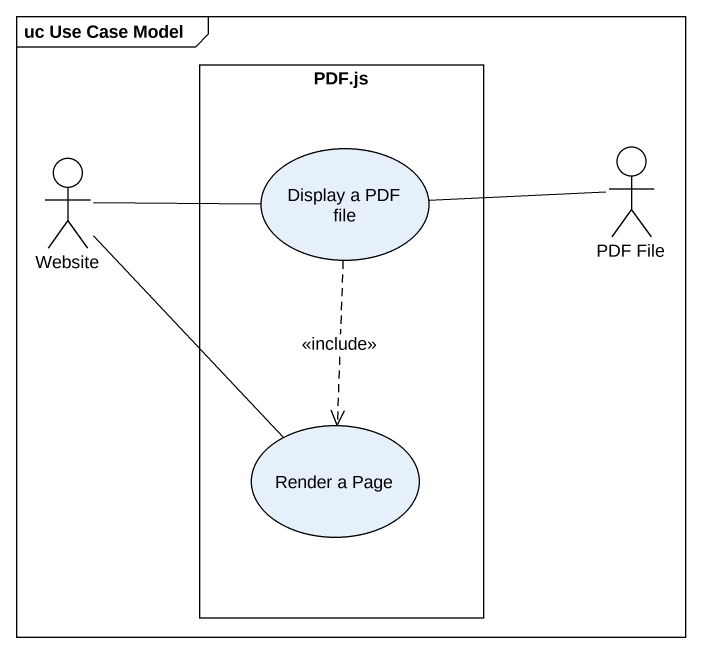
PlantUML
@startuml
mainframe uc Use Case Model
rectangle "PDF.js" as PDF_js {
  usecase "Display a PDF file" as Display_a_PDF_file
  usecase "Render a Page" as Render_a_Page
}
actor Website
actor "PDF File" as PDF_File
Website -right- Display_a_PDF_file
Website -- Render_a_Page
Display_a_PDF_file ..> Render_a_Page : <<include>>
PDF_File -left- Display_a_PDF_file
@enduml
